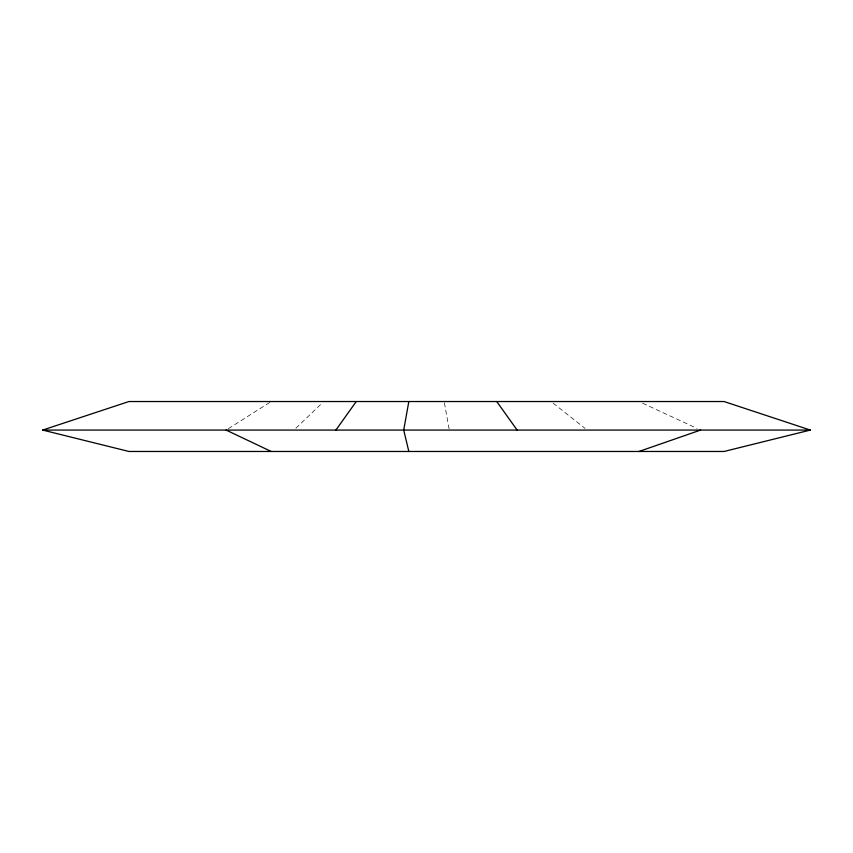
<?xml version="1.0" encoding="UTF-8"?>
<svg xmlns="http://www.w3.org/2000/svg" width="853" height="853" viewBox="0 0 853 853"><rect width="100%" height="100%" fill="white"/><g stroke="black" fill="none" stroke-linecap="round" stroke-linejoin="round"><path stroke-width="0.64" stroke-dasharray="4.26 3.2" d="M295.884 428.227L321.837 403.373M228.337 428.675L271.179 401.528M642.608 403.213L696.976 428.387M553.139 403.16L585.137 428.441M444.402 402.829L449.051 428.771"/><path stroke-width="1.28" d="M408.832 401.528L403.714 430.072L408.832 451.472M335.89 430.072L356.255 401.528M638.982 451.472L700.601 430.072M42.65 430.072L128.942 401.528L724.058 401.528L810.35 430.072L724.058 451.472L128.942 451.472L42.65 430.072L810.35 430.072M226.141 430.072L271.179 451.472M496.745 401.528L517.11 430.072"/></g></svg>
